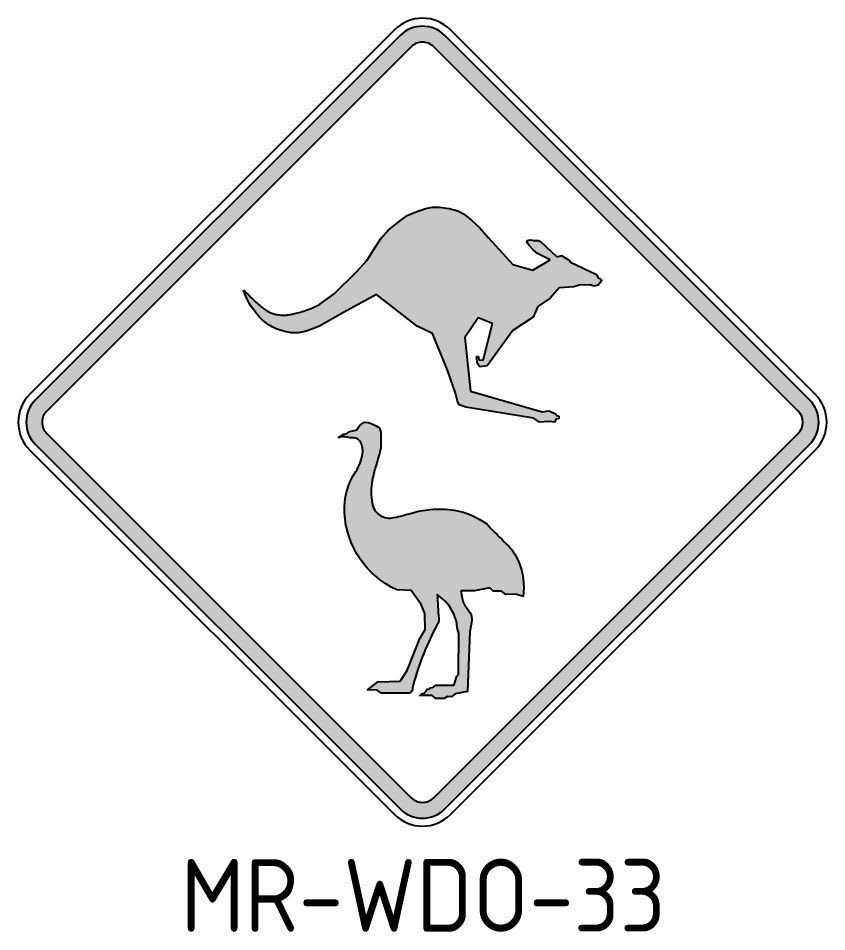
# Model space of a CAD drawing. Extents: x -1 to 2127, y -1298 to 148.
# Drawn here: x -0.88 to 26.85, y -1.86 to 29.49 of the extents above; entities that cross this region are included whole.
import ezdxf
from ezdxf.enums import TextEntityAlignment as Align

# ---------------------------------------------------------------- set-up
doc = ezdxf.new("R2010")
doc.units = 0
doc.header["$LTSCALE"] = 12
doc.header["$MEASUREMENT"] = 0
doc.layers.add('L18', color=4, linetype='CONTINUOUS')
doc.layers.add('T25', color=1, linetype='CONTINUOUS')
doc.styles.add('ISO', font='iso')

msp = doc.modelspace()

# ---------------------------------------------------------------- hatches: boundary and pattern name
at = {"layer": 'L18', "ltscale": 1000}
h = msp.add_hatch(color=256, dxfattribs=at)
edge = h.paths.add_edge_path(flags=16)
edge.add_arc((0.4826390038828471, 15.62802498693628), 0.5439999999994105, 134.9999999415475, 225.0000000414048)
edge.add_line((0.09797291519576068, 15.24335889769324), (12.59962082428559, 2.7417109951438))
edge.add_arc((12.98428691340322, 3.126377084121263), 0.5440000001160561, 224.999999989561, 315.0000000347354)
edge.add_line((13.36895300268397, 2.741710995306919), (25.87060087447796, 15.24335888595487))
edge.add_arc((25.4859347854761, 15.62802497535574), 0.5440000003335888, 314.9999999702841, 404.9999999416911)
edge.add_line((25.87060087506893, 16.01269106416564), (13.36895299850284, 28.51433895547036))
edge.add_arc((12.98428690930933, 28.12967286673214), 0.5440000000005469, 44.99999996609315, 134.9999999999926)
edge.add_line((12.59962082034351, 28.51433895569805), (0.09797291531021379, 16.01269107629378))
edge = h.paths.add_edge_path()
edge.add_arc((12.98428691340209, 3.126377084008721), 1.08800000003553, 224.999999998371, 315.0000000412609)
edge.add_line((13.7536190919122, 2.357044906606659), (26.25526696373378, 14.85869279727816))
edge.add_arc((25.48593478580201, 15.62802497535528), 1.088000000103924, 314.9999999945877, 404.9999999606885)
edge.add_line((26.25526696433431, 16.39735715283188), (13.7536190876955, 28.89900504420766))
edge.add_arc((12.98428690930887, 28.12967286673202), 1.088000000000237, 44.99999996607687, 134.9999999999758)
edge.add_line((12.21495473137807, 28.89900504466348), (-0.2866931732613107, 16.39735716565219))
edge.add_arc((0.4826390038808759, 15.62802498693506), 1.087999999998158, 134.9999999413531, 225.000000041284)
edge.add_line((-0.2866931734944493, 14.85869280845106), (12.21495473542413, 2.357044906074506))
at = {"layer": 'L18'}
msp.add_hatch(color=256, dxfattribs=at).paths.add_polyline_path([(14.95409933522511, 22.30038034910613), (14.66600707865836, 22.56082780417073), (14.38831561510437, 22.77519267621496), (14.19957201661587, 22.87610649749699), (13.89776092102084, 22.958353055961), (13.55167033253697, 23.0115819143979), (13.32157661807655, 23.01318417465127), (13.08835908705529, 22.95835305596099), (12.72867867876871, 22.83633351954152), (12.4572998483763, 22.72532104067015), (12.27895704290069, 22.58824336351596), (11.81004218057562, 22.22350897171934), (11.56558582099786, 21.94397843633355), (11.36732855610232, 21.64375803247347), (11.07877866575611, 21.17365083361203), (10.71931401585011, 20.78702689774801), (9.952213442047661, 20.0352325630692), (9.467151387677552, 19.67827994083803), (9.38354379569962, 19.63332328047798), (9.305259053324784, 19.59389436582893), (9.231749891182277, 19.55940179853128), (9.162469039901476, 19.52925418022559), (9.09686923011177, 19.50286011255245), (9.034403192442431, 19.47962819715243), (8.974523657523328, 19.45896703566613), (8.889871764776517, 19.43162536921607), (8.779710236309908, 19.39964352473141), (8.67701704942938, 19.37285974851336), (8.581525024715138, 19.35056495568609), (8.490607069744526, 19.33162480668455), (8.410566161530278, 19.31723872147845), (8.334862804518709, 19.30704408188008), (8.26006956096234, 19.30143403408037), (8.183453477628397, 19.30087113057567), (8.102605969599026, 19.30562821440684), (8.021071048017417, 19.31548849769367), (7.942020194380097, 19.33017303413304), (7.869444999447433, 19.34915885817434), (7.803524245738801, 19.37249669800855), (7.74240852289835, 19.40001012860285), (7.684052190725627, 19.43145756015042), (7.62370276810247, 19.46819492464169), (7.562927984324146, 19.5085268056136), (7.497988078576594, 19.55557979162979), (7.425966253358228, 19.61215906091101), (7.342344667383914, 19.68249542741732), (7.273739759249509, 19.74392395714916), (7.221225577358799, 19.79250381204657), (7.162880935023866, 19.84817823219812), (7.097709101090983, 19.9121547932366), (7.024713344406749, 19.98564107079396), (6.942896933816, 20.06984464050334), (6.851263138165659, 20.16597307799647), (6.892727372242334, 20.03897646175575), (6.937473290330509, 19.93073018835751), (6.980586296847402, 19.82389178656459), (7.044461054548531, 19.71028235940225), (7.113801587859642, 19.60066034873302), (7.185657250704557, 19.49729290345828), (7.257077397006981, 19.40244717247959), (7.325111380690837, 19.31839030469805), (7.387466380884263, 19.24671572282467), (7.444480877532644, 19.18632194480726), (7.497151175785936, 19.13543376240295), (7.546473580794009, 19.09227596736903), (7.59344439770666, 19.05507335146284), (7.639059931673847, 19.02205070644127), (7.684316487845141, 18.99143282406181), (7.730210371371081, 18.96144449608143), (7.778216492888417, 18.93062513591204), (7.831724184987801, 18.89877264358214), (7.894601385746617, 18.86599954077497), (7.97071603324277, 18.83241834917372), (8.063936065553984, 18.79814159046148), (8.17812942075773, 18.7632817863215), (8.317164036932278, 18.72795145843677), (8.484907852154803, 18.6922631284906), (8.729320008828802, 18.69916392871024), (8.994433795628392, 18.75406364087038), (9.249326877921371, 18.83896037883968), (9.449309772062133, 18.91924059155974), (10.25244986210264, 19.38390204466346), (11.40905396264057, 20.0100472850943), (12.80694269645759, 18.9192451345487), (13.32200147301239, 18.66937490114687), (13.84541610424862, 17.41609015470283), (14.11065397128166, 16.62543225131006), (14.18192632897189, 16.3554145109), (14.24649518196273, 16.22689335341909), (14.47178330213977, 16.14370603370195), (16.78811123862959, 15.76864400472337), (17.00063355984863, 15.63397423619377), (17.31578784250215, 15.64744290044263), (17.52808820626096, 15.62855315237598), (17.54717524984786, 15.73793794238992), (17.65651071598175, 15.74457979223923), (17.6563257514315, 15.84106314262502), (17.59197885590094, 15.85380427964297), (17.54039775932837, 15.91802786547337), (17.32794942392942, 16.01410429384866), (17.08357426016549, 15.98790682355187), (14.63152842269476, 16.69718551683085), (14.44147961882787, 18.53001157603038), (14.89686039449897, 19.21270275096104), (15.38609162985743, 19.01424098055157), (15.06689733202781, 17.75290865367651), (14.91893153282958, 17.76548948808426), (14.9050857136159, 17.88480551280256), (14.8417794803822, 17.88442356966589), (14.87416491968652, 17.63032648075406), (14.9515365645454, 17.53399110200845), (15.20246667336209, 17.55811525586936), (16.08767255285475, 18.77116056863925), (16.77503262243225, 19.23560006428267), (16.93514767208772, 19.59611284664), (17.35913185110452, 19.87994451845933), (17.67362026137723, 20.24075324409701), (18.17527202853326, 20.27387617655348), (18.35526330385657, 20.33211145394538), (18.72188770435257, 20.3392465425953), (18.87633505078992, 20.30094914572135), (19.00491786312089, 20.33335688191692), (19.1222934443364, 20.48333793905903), (19.10845361289887, 20.54213229988042), (18.99799240096122, 20.59063348530901), (18.94633731856856, 20.69345041129374), (18.06429654338732, 21.12272003345816), (18.02559222450289, 21.18053605786952), (17.75511823820227, 21.34725596446425), (17.59438664004605, 21.30835435005957), (17.03521898740609, 21.83046109890662), (16.94550582199995, 21.85993244855287), (16.78942940964295, 21.86607231804464), (16.70463193910507, 21.88080793308208), (16.61526159228749, 21.8755533699004), (16.58346710925349, 21.85958959664567), (16.56475312703602, 21.82526871282938), (16.58696676266497, 21.77421820123158), (16.65360724917336, 21.68543479637822), (16.77403893589077, 21.54664294428317), (16.92304962803185, 21.41400495152842), (17.36303622561043, 21.1985626380351), (16.77016619984308, 20.84238739445593), (16.08333205140935, 21.03530319102575), (15.2518119093795, 21.95352043623814)])
h = msp.add_hatch(color=256, dxfattribs=at)
edge = h.paths.add_edge_path()
edge.add_arc((38.12335891626292, 13.69029163304252), 24.13250690817848, 189.1728077042109, 189.7710082777731)
edge.add_arc((15.05681946806211, 9.718027316579661), 0.726436628969963, 189.7710082777727, 221.3850452844321)
edge.add_arc((13.80587509560149, 8.615751652695316), 0.9408586244817315, 29.383628462193826, 41.38504528443252, ccw=False)
edge.add_arc((14.28611351125843, 8.886171332153758), 0.3897182259342323, -8.753139261589183, 29.383628462196782, ccw=False)
edge.add_line((14.67129275685554, 8.826864971731197), (14.61113228221303, 8.436138478443649))
edge.add_line((14.61113228221303, 8.436138478443649), (14.52550135278665, 6.390156766523479))
edge.add_line((14.52550135278665, 6.390156766523479), (14.10701371400354, 6.305967968200142))
edge.add_line((14.10701371400354, 6.305967968200142), (13.97891296902471, 6.199913245572353))
edge.add_line((13.97891296902471, 6.199913245572353), (13.84349216683847, 6.210884409588867))
edge.add_line((13.84349216683847, 6.210884409588867), (13.722711479067, 6.148714401799198))
edge.add_line((13.722711479067, 6.148714401799198), (13.43654737598746, 6.142109417009392))
edge.add_line((13.43654737598746, 6.142109417009392), (13.31576668821598, 6.251821174718651))
edge.add_line((13.31576668821598, 6.251821174718651), (12.89486416724258, 6.244507045783616))
edge.add_line((12.89486416724258, 6.244507045783616), (12.94734177344957, 6.306732710750931))
edge.add_line((12.94734177344957, 6.306732710750931), (13.03884223239152, 6.332332132637513))
edge.add_line((13.03884223239152, 6.332332132637513), (13.12302273658619, 6.427415691248799))
edge.add_line((13.12302273658619, 6.427415691248799), (13.14498290820833, 6.463986277151885))
edge.add_line((13.14498290820833, 6.463986277151885), (13.2108632181545, 6.467643371005449))
edge.add_line((13.2108632181545, 6.467643371005449), (13.25112348156505, 6.51152808584357))
edge.add_line((13.25112348156505, 6.51152808584357), (13.31700389397131, 6.518842214778605))
edge.add_line((13.31700389397131, 6.518842214778605), (13.37190416933652, 6.544441636665187))
edge.add_line((13.37190416933652, 6.544441636665187), (13.44510463895017, 6.602954609373386))
edge.add_line((13.44510463895017, 6.602954609373386), (14.05998821484859, 6.602954609373386))
edge.add_line((14.05998821484859, 6.602954609373386), (14.08213988440503, 6.65876994274243))
edge.add_line((14.08213988440503, 6.65876994274243), (14.1663203885997, 6.914764102836129))
edge.add_line((14.1663203885997, 6.914764102836129), (14.21756068659123, 6.965962946609293))
edge.add_line((14.21756068659123, 6.965962946609293), (14.21756068659123, 7.035447083333996))
edge.add_line((14.21756068659123, 7.035447083333996), (14.22815762284354, 8.381085184108839))
edge.add_arc((15.47864802561863, 8.81141303128371), 1.322462968663685, 185.5017157742124, 198.9897371829766, ccw=False)
edge.add_arc((13.2844391006824, 8.600068425369233), 0.8819007374245224, 5.50171577422138, 16.65618747994646)
edge.add_arc((12.68065927452866, 8.419428931567257), 1.512123479945988, 16.65618747994029, 48.6752227306674)
edge.add_line((13.67915445935139, 9.555001379493753), (13.49165538148451, 9.719867061776412))
edge.add_arc((44.96790226975679, 11.12991806056384), 31.50781430043429, 182.5649815663096, 184.079978350442)
edge.add_arc((13.17303886178807, 8.862001236075473), 0.3678313534844019, -33.04302504751769, 4.079978350437784, ccw=False)
edge.add_arc((14.42778232789102, 8.045821061025658), 1.129009066825126, 146.9569749524864, 152.6397360630981)
edge.add_arc((22.22315987507508, 4.01193756889588), 9.906259611911462, 152.6397360630987, 165.3535416436312)
edge.add_arc((12.4886248142073, 6.484926531323076), 0.1535243496063358, -90.0000000000033, 11.972659722317474, ccw=False)
edge.add_line((12.48862481420729, 6.331402181716742), (11.57868216376392, 6.331402181716742))
edge.add_line((11.57868216376392, 6.331402181716742), (11.42849747535737, 6.42850191718052))
edge.add_line((11.42849747535737, 6.42850191718052), (11.10162494837254, 6.446156409194657))
edge.add_line((11.10162494837254, 6.446156409194657), (11.45500072798919, 6.719801006027666))
edge.add_line((11.45500072798919, 6.719801006027666), (12.22359300510987, 6.737455498041793))
edge.add_line((12.22359300510987, 6.737455498041793), (12.45328724649167, 7.108199889110685))
edge.add_line((12.45328724649167, 7.108199889110685), (12.8950069966275, 8.202778452759022))
edge.add_line((12.8950069966275, 8.202778452759022), (13.07169483520575, 8.511732033620294))
edge.add_line((13.07169483520575, 8.511732033620294), (13.06286041766183, 9.05902134483051))
edge.add_line((13.06286041766183, 9.05902134483051), (12.93917887942698, 9.367974925691794))
edge.add_line((12.93917887942698, 9.367974925691794), (12.59936461671067, 9.84961016031791))
edge.add_line((12.59936461671067, 9.84961016031791), (12.10171220320214, 9.872472271698594))
edge.add_arc((13.40012548006944, 12.68305969654781), 3.096010127610344, 183.0171261152862, 245.2043752232143, ccw=False)
edge.add_arc((12.64737994269379, 12.64338435206001), 2.342219721065408, 146.3552847549203, 183.0171261152869, ccw=False)
edge.add_arc((9.483032393164663, 14.74933335115266), 1.458848102716525, 326.3552847549201, 351.6881132678578)
edge.add_arc((10.26752222439016, 14.63472244050263), 0.6660303707400981, 351.6881132678577, 386.1970819781141)
edge.add_arc((10.6061834871188, 14.80134301765626), 0.2885997577740028, 26.19708197811368, 87.98948126567447)
edge.add_arc((10.6662283212006, 16.51179881024607), 1.422909634693345, 259.3403174033794, 267.9894812656744, ccw=False)
edge.add_arc((10.27633666641792, 14.44036700731697), 0.6848961477864519, 79.34031740337754, 104.9416269777156)
edge.add_line((10.09974658846559, 15.10210613841132), (10.28310007156722, 15.22189413738726))
edge.add_line((10.28310007156722, 15.22189413738726), (10.38888100995898, 15.2430331683726))
edge.add_line((10.38888100995898, 15.2430331683726), (10.49713226145734, 15.30617491404536))
edge.add_line((10.49713226145734, 15.30617491404536), (10.69872354060417, 15.35872140204612))
edge.add_arc((10.67167028657811, 15.46250950076957), 0.1072559927930723, 284.6095528090273, 334.9559090714412)
edge.add_arc((11.13803557810899, 15.24460271742177), 0.4075060409406323, 125.1827021104665, 154.9559090714327, ccw=False)
edge.add_arc((11.06202679035622, 15.35242113404191), 0.2755888442674193, 61.74815678259398, 125.1827021104699, ccw=False)
edge.add_arc((12.01130900752278, 17.11725298653661), 1.728349354025452, 241.7209792460111, 249.1797510546339)
edge.add_arc((11.3113420261559, 15.27653680816936), 0.2409626639917029, 3.5789507640715783, 69.17975105463489, ccw=False)
edge.add_arc((7.218366846959745, 15.02053822475009), 4.341935852422528, -2.8963292732295827, 3.578950764066292, ccw=False)
edge.add_arc((10.63263421818444, 14.84779820110594), 0.9233015054971093, 344.52628310154154, 357.1036707267718, ccw=False)
edge.add_arc((-14.03723233202059, 21.67717216108745), 26.52100968982874, 343.3844153509478, 344.52628310154284, ccw=False)
edge.add_arc((16.08965017822719, 12.68703480875836), 4.918640743978822, 163.3844153509473, 168.9408851853469)
edge.add_arc((13.35085626177675, 13.22233551888003), 2.128024509696023, 168.940885185347, 190.2064631629967)
edge.add_arc((11.86469808390218, 12.95476038220084), 0.6179706750820598, 190.2064631629972, 283.160893614316)
edge.add_arc((9.404195797283041, 23.47746590921499), 11.424515132526, 283.1608936143155, 286.27583939213)
edge.add_arc((13.57113560608859, 9.205304907093417), 3.443503129525215, 95.41984203626299, 106.27583939213159, ccw=False)
edge.add_arc((13.55025598997894, 9.425374702569087), 3.222445052881113, 80.56429681988101, 95.4198420362622, ccw=False)
edge.add_arc((13.65613505626412, 10.06247422992885), 2.576607469243046, 53.6097656695332, 80.5642968198809, ccw=False)
edge.add_arc((35.40546009880156, 31.49062921978518), 27.99022713348991, 223.7454422256519, 225.7615706389442)
edge.add_arc((14.64121956673869, 10.1669263679529), 1.773072216323493, 22.573161442160313, 45.76157063894419, ccw=False)
edge.add_arc((14.14873333252482, 9.962194745279685), 2.306418003044052, -7.821521591415319, 22.573161442160597, ccw=False)
edge.add_line((16.43369425085571, 9.64831960057061), (16.22041647471108, 9.71546237441964))
edge.add_line((16.22041647471108, 9.71546237441964), (15.83184185835954, 9.73005860149582))
edge.add_line((15.83184185835954, 9.73005860149582), (15.69160440668605, 9.835151577497339))
edge.add_line((15.69160440668605, 9.835151577497339), (15.40236465620574, 9.835151577497339))
edge.add_line((15.40236465620574, 9.835151577497339), (15.29426494320113, 9.94024461227095))
edge.add_line((15.29426494320113, 9.94024461227095), (14.76545297763622, 9.846828594421545))
edge.add_line((14.76545297763622, 9.846828594421545), (14.29945771667303, 9.84326403950207))

# ---------------------------------------------------------------- linework, layer by layer
for p, q in [((15.25181190937937, 21.95352043623828), (16.08333205140935, 21.03530319102575)), ((11.07877866575611, 21.17365083361203), (11.36732855610236, 21.64375803247355)), ((17.36303622561043, 21.1985626380351), (16.92304962803185, 21.41400495152842)), ((17.59438664004605, 21.30835435005956), (17.75511823820227, 21.34725596446425)), ((17.75511823820227, 21.34725596446425), (18.02559222450289, 21.18053605786952)), ((10.7193140158501, 20.787026897748), (11.07877866575611, 21.17365083361203)), ((16.08333205140935, 21.03530319102575), (16.77016619984308, 20.84238739445593)), ((16.77016619984308, 20.84238739445593), (17.36303622561043, 21.1985626380351)), ((18.02559222450289, 21.18053605786952), (18.06429654338733, 21.12272003345815)), ((18.06429654338733, 21.12272003345815), (18.94633731856856, 20.69345041129373)), ((9.95221344204767, 20.0352325630692), (10.7193140158501, 20.787026897748)), ((18.94633731856856, 20.69345041129373), (18.99799240096122, 20.59063348530901)), ((18.99799240096122, 20.59063348530901), (19.10845361289887, 20.54213229988042)), ((19.1222934443364, 20.48333793905904), (19.00491786312089, 20.33335688191692)), ((19.10845361289887, 20.54213229988042), (19.1222934443364, 20.48333793905904)), ((17.67362026137723, 20.24075324409701), (17.35913185110452, 19.87994451845932)), ((18.17527202853325, 20.27387617655348), (17.67362026137723, 20.24075324409701)), ((18.35526330385657, 20.33211145394538), (18.17527202853325, 20.27387617655348)), ((18.72188770435257, 20.3392465425953), (18.35526330385657, 20.33211145394538)), ((18.87633505078992, 20.30094914572135), (18.72188770435257, 20.3392465425953)), ((19.00491786312089, 20.33335688191692), (18.87633505078992, 20.30094914572135)), ((9.467151387677482, 19.67827994083799), (9.95221344204767, 20.0352325630692)), ((11.40905396264057, 20.01004728509429), (10.2524498621026, 19.38390204466343)), ((12.80694269645759, 18.9192451345487), (11.40905396264057, 20.01004728509429)), ((17.35913185110452, 19.87994451845932), (16.93514767208773, 19.59611284664)), ((16.93514767208773, 19.59611284664), (16.77503262243226, 19.23560006428267)), ((10.2524498621026, 19.38390204466343), (9.449309772062136, 18.91924059155973)), ((14.89686039449897, 19.21270275096104), (14.44147961882787, 18.53001157603038)), ((15.38609162985743, 19.01424098055157), (14.89686039449897, 19.21270275096104)), ((16.77503262243226, 19.23560006428267), (16.08767255285475, 18.77116056863925)), ((7.684316487845269, 18.99143282406179), (7.639059931673831, 19.02205070644127)), ((7.73021037137087, 18.96144449608153), (7.684316487845269, 18.99143282406179)), ((7.778216492888426, 18.93062513591205), (7.73021037137087, 18.96144449608153)), ((13.3220014730124, 18.66937490114687), (12.80694269645759, 18.9192451345487)), ((15.06689733202781, 17.75290865367651), (15.38609162985743, 19.01424098055157)), ((13.84541610424862, 17.41609015470286), (13.3220014730124, 18.66937490114687)), ((14.44147961882787, 18.53001157603038), (14.63152842269476, 16.69718551683085)), ((16.08767255285475, 18.77116056863925), (15.20246667336209, 17.55811525586936)), ((14.84177948038219, 17.88442356966589), (14.9050857136159, 17.88480551280256)), ((14.87416491968653, 17.63032648075405), (14.84177948038219, 17.88442356966589)), ((14.9050857136159, 17.88480551280256), (14.91893153282958, 17.76548948808427)), ((14.9515365645454, 17.53399110200845), (14.87416491968653, 17.63032648075405)), ((14.91893153282958, 17.76548948808427), (15.06689733202781, 17.75290865367651)), ((15.20246667336209, 17.55811525586936), (14.9515365645454, 17.53399110200845)), ((14.11065397128166, 16.62543225131003), (13.84541610424862, 17.41609015470286)), ((14.18192632897189, 16.35541451089999), (14.11065397128166, 16.62543225131003)), ((14.63152842269476, 16.69718551683085), (17.08357426016548, 15.98790682355187)), ((14.24649518196273, 16.2268933534191), (14.18192632897189, 16.35541451089999)), ((14.47178330213977, 16.14370603370195), (14.24649518196273, 16.2268933534191)), ((16.78811123862959, 15.76864400472337), (14.47178330213977, 16.14370603370195)), ((17.08357426016548, 15.98790682355187), (17.32794942392941, 16.01410429384866)), ((17.32794942392941, 16.01410429384866), (17.54039775932837, 15.91802786547338)), ((17.00063355984864, 15.63397423619377), (16.78811123862959, 15.76864400472337)), ((17.54717524984786, 15.73793794238992), (17.52808820626096, 15.62855315237598)), ((17.54039775932837, 15.91802786547338), (17.59197885590094, 15.85380427964297)), ((17.65651071598175, 15.74457979223923), (17.54717524984786, 15.73793794238992)), ((17.59197885590094, 15.85380427964297), (17.6563257514315, 15.84106314262502)), ((17.6563257514315, 15.84106314262502), (17.65651071598175, 15.74457979223923)), ((17.31578784250218, 15.64744290044263), (17.00063355984864, 15.63397423619377)), ((17.52808820626096, 15.62855315237598), (17.31578784250218, 15.64744290044263))]:
    msp.add_line(p, q, dxfattribs=at)
at = {"layer": 'L18', "flags": 128}
for points in [[(-0.4790262178395543, 14.66635976382997), (12.02262169099064, 2.164711861542772, 0.4142135623663111), (13.94595213579657, 2.164711861524045), (26.44760000836141, 14.66635975293985, 0.4142135622080925), (26.44760000890824, 16.5896901972226), (13.94595213172154, 29.0913380891477, 0.4142135623723386), (12.02262168689694, 29.09133808914619), (-0.4790262179840412, 16.58969020989503, 0.4142135627509532)], [(12.21495473542413, 2.357044906074506, 0.414213562592346), (13.7536190919122, 2.357044906606659), (26.25526696373378, 14.85869279727816, 0.4142135621998044), (26.25526696433431, 16.39735715283188), (13.7536190876955, 28.89900504420766, 0.4142135625463855), (12.21495473137807, 28.89900504466348), (-0.2866931732613106, 16.39735716565219, 0.4142135628839371), (-0.2866931734944493, 14.85869280845106)], [(14.29945771667303, 9.84326403950207, 0.002610148326508085), (14.34092060255975, 9.594743131536772, 0.1388238946802896), (14.51178594081014, 9.23776839674524, -0.05241397831776957), (14.62569606385034, 9.077388448543715, -0.1679561436441269), (14.67129275685554, 8.826864971731197), (14.61113228221303, 8.436138478443649), (14.52550135278665, 6.390156766523479), (14.52550135278665, 6.390156766523479), (14.10701371400354, 6.305967968200142), (13.97891296902471, 6.199913245572353), (13.84349216683847, 6.210884409588867), (13.722711479067, 6.148714401799198), (13.43654737598746, 6.142109417009392), (13.31576668821598, 6.251821174718651), (12.89486416724258, 6.244507045783616), (12.94734177344957, 6.306732710750931), (13.03884223239152, 6.332332132637513), (13.12302273658619, 6.427415691248799), (13.12302273658619, 6.427415691248799), (13.14498290820833, 6.463986277151885), (13.2108632181545, 6.467643371005449), (13.25112348156505, 6.51152808584357), (13.31700389397131, 6.518842214778605), (13.37190416933652, 6.544441636665187), (13.44510463895017, 6.602954609373386), (14.05998821484859, 6.602954609373386), (14.08213988440503, 6.65876994274243), (14.1663203885997, 6.914764102836129), (14.21756068659123, 6.965962946609293), (14.21756068659123, 7.035447083333996), (14.22815762284354, 8.381085184108839, -0.0589206378946735), (14.16227721043727, 8.684621152894223, 0.04870903150989444), (14.12933700423411, 8.85284588331168, 0.1406255331591775), (13.67915445935139, 9.555001379493753), (13.49165538148451, 9.719867061776412, 0.006610516798376779), (13.53993802261392, 8.888172028792834, -0.1634113288274445), (13.48137766741499, 8.661434325667178, 0.02480080594676719), (13.42507061482243, 8.564695509662696, 0.05553141803238126), (12.6388095026139, 6.516774377251187, -0.4768291063971534), (12.48862481420729, 6.331402181716742), (11.57868216376392, 6.331402181716742), (11.42849747535737, 6.42850191718052), (11.10162494837254, 6.446156409194657), (11.45500072798919, 6.719801006027666), (12.22359300510987, 6.737455498041793), (12.45328724649167, 7.108199889110685), (12.8950069966275, 8.202778452759022), (13.07169483520575, 8.511732033620294), (13.06286041766183, 9.05902134483051), (12.93917887942698, 9.367974925691794), (12.59936461671067, 9.84961016031791), (12.10171220320214, 9.872472271698594, -0.2782046087811535), (10.30840689756508, 12.52010290208056, -0.1613460738664116), (10.69750754409033, 13.94107108271271, 0.1109877032118653), (10.92655649173737, 14.53844009938899, 0.1517221566168551), (10.86513852423897, 14.92874831164872, 0.276349293480337), (10.61630842400075, 15.08976511431383, -0.03775702345134466), (10.40302542239078, 15.11344404032491, 0.1121737580683816), (10.09974658846559, 15.10210613841132), (10.28310007156722, 15.22189413738726), (10.38888100995898, 15.2430331683726), (10.49713226145734, 15.30617491404536), (10.69872354060417, 15.35872140204612, 0.2232807359466473), (10.76884231767094, 15.41710636912292, -0.1306459054580926), (10.90323646961548, 15.57766510204928, -0.2840771411817578), (11.19247622009579, 15.59518059804954, 0.0325565267629157), (11.3969891491071, 15.50176463897222, -0.294319799736517), (11.55183474764292, 15.29157862819709, -0.0282612596342569), (11.55475629504726, 14.80114474019, -0.05493436652632819), (11.52246875970637, 14.60146477104075, -0.004982379194639447), (11.37638811076401, 14.09351532826131, 0.0242494248401789), (11.26234960521356, 13.63053676747964, 0.0930558032120839), (11.25650640794471, 12.84525859884813, 0.4293983894621355), (12.00540154975945, 12.35302099512606, 0.01359235193975491), (12.6060526999968, 12.51080468585901, -0.04740368365057521), (13.24588613089089, 12.63341321663289, -0.0649104782359082), (14.07854589133836, 12.60422070370843, -0.1181566298445771), (15.18478908854029, 12.13663017878247, 0.008797246672384823), (15.87819593645322, 11.43723127035475, -0.1015251998460959), (16.27845694734245, 10.84754288542221, -0.1334048748378174), (16.43369425085571, 9.64831960057061), (16.22041647471108, 9.71546237441964), (15.83184185835954, 9.73005860149582), (15.69160440668605, 9.835151577497339), (15.40236465620574, 9.835151577497339), (15.29426494320113, 9.94024461227095), (14.76545297763622, 9.846828594421545)]]:
    msp.add_lwpolyline(points, format="xyb", close=True, dxfattribs=at)
at = {"layer": 'L18'}
msp.add_lwpolyline([(0.09797291531021379, 16.01269107629378, 0.4142135628835604), (0.09797291519576068, 15.24335889769324), (12.59962082428559, 2.741710995143801, 0.4142135626040244), (13.36895300268397, 2.741710995306919), (25.87060087447796, 15.24335888595487, 0.4142135622269288), (25.87060087506893, 16.01269106416564), (13.36895299850284, 28.51433895547036, 0.4142135625463855), (12.59962082034351, 28.51433895569805)], format="xyb", close=True, dxfattribs=at)
for points in [[(11.36732855610236, 21.64375803247355), (11.56558582099787, 21.94397843633356), (11.81004218057562, 22.22350897171934), (12.27895704290062, 22.58824336351589), (12.45729984837629, 22.72532104067015), (12.72867867876867, 22.83633351954151), (13.08835908705532, 22.958353055961), (13.32157661807653, 23.01318417465126), (13.55167033253698, 23.0115819143979), (13.89776092102086, 22.958353055961), (14.19957201661589, 22.87610649749698), (14.38831561510437, 22.77519267621495), (14.66600707865831, 22.56082780417076), (14.9540993352251, 22.30038034910612), (15.25181190937938, 21.95352043623828)], [(16.92304962803185, 21.41400495152842), (16.77403893589078, 21.5466429442832), (16.65360724917335, 21.68543479637825), (16.58696676266497, 21.77421820123159), (16.56475312703602, 21.82526871282938), (16.58346710925349, 21.85958959664567), (16.61526159228748, 21.8755533699004), (16.70463193910506, 21.88080793308209), (16.78942940964295, 21.86607231804465), (16.94550582199996, 21.85993244855288), (17.03521898740608, 21.83046109890662), (17.59438664004604, 21.30835435005956)], [(6.851263138165658, 20.16597307799647), (6.942896933815957, 20.06984464050331), (7.024713344406445, 19.98564107079419), (7.097709101091073, 19.91215479323664), (7.162880935023827, 19.84817823219823), (7.221225577358693, 19.7925038120465), (7.273739759249604, 19.74392395714904), (7.321420211850606, 19.70123109187337), (7.36526366631557, 19.66321764058706), (7.406152361099169, 19.6288250589498), (7.444510563858339, 19.59759092778972), (7.480648049550622, 19.56920185922708), (7.514874593133561, 19.54334446538217), (7.54749996956472, 19.51970535837523), (7.578833953801659, 19.49797115032656), (7.609186320801962, 19.47782845335639), (7.638866845523152, 19.45896387958501), (7.668181446169868, 19.44111878476781), (7.697420613935092, 19.42425349920062), (7.726870983258982, 19.40838309681444), (7.756819188581575, 19.39352265154023), (7.787551864342991, 19.37968723730898), (7.819355644983345, 19.36689192805166), (7.852517164942661, 19.35515179769924), (7.887323058661091, 19.34448192018271), (7.923949367326902, 19.33490040059801), (7.962129759121124, 19.32643746870102), (8.001487308972996, 19.31912638541259), (8.041645091811711, 19.31300041165358), (8.082226182566547, 19.30809280834485), (8.12285365616672, 19.30443683640723), (8.163150587541407, 19.3020657567616), (8.202740051619866, 19.30101283032879), (8.241372886550442, 19.30129666835904), (8.27931098335779, 19.30287728342001), (8.316943996285723, 19.30570003840876), (8.35466157957808, 19.30971029622232), (8.392853387478594, 19.31485341975774), (8.43190907423111, 19.32107477191205), (8.472218294079394, 19.32831971558231), (8.514170701267254, 19.33653361366555), (8.558079739381736, 19.34568080274024), (8.603954009382713, 19.35580151411056), (8.651725901573418, 19.36695495276209), (8.701327806257002, 19.37920032368045), (8.752692113736618, 19.39259683185123), (8.805751214315402, 19.40720368226002), (8.86043749829656, 19.42308007989243), (8.916683355983269, 19.44028522973405), (8.97452365752324, 19.45896703566612), (9.03440319244251, 19.47962819715244), (9.096869230111713, 19.50286011255244), (9.162469039901389, 19.52925418022556), (9.231749891182208, 19.55940179853124), (9.305259053324788, 19.59389436582892), (9.383543795699667, 19.63332328047802), (9.467151387677482, 19.678279940838)], [(7.639059931673831, 19.02205070644127), (7.593444397706676, 19.05507335146278), (7.546473580794027, 19.09227596736907), (7.497151175785946, 19.13543376240297), (7.444480877532637, 19.18632194480724), (7.387466380884202, 19.24671572282469), (7.325111380690823, 19.31839030469807), (7.25707739700699, 19.4024471724795), (7.18565725070453, 19.49729290345827), (7.113801587859657, 19.60066034873297), (7.044461054548542, 19.71028235940221), (6.980586296847399, 19.82389178656458), (6.937473290330503, 19.93073018835747), (6.892727372242318, 20.03897646175578), (6.851263138165659, 20.16597307799647)], [(9.449309772062136, 18.91924059155973), (9.24932687792135, 18.83896037883968), (8.994433795628428, 18.7540636408704), (8.72932000882878, 18.69916392871023), (8.484907852154805, 18.6922631284906), (8.31716403693218, 18.7279514584368), (8.17812942075779, 18.76328178632148), (8.063936065553905, 18.79814159046151), (7.970716033242779, 18.83241834917374), (7.894601385746641, 18.865999540775), (7.831724184987786, 18.89877264358216), (7.778216492888426, 18.93062513591205)]]:
    msp.add_lwpolyline(points, dxfattribs=at)

# ---------------------------------------------------------------- texts
at = {"layer": 'T25', "style": 'ISO'}
msp.add_text('MR-WDO-33', height=2.5, dxfattribs=at).set_placement((13.01113109036453, -1.856521980335792), align=Align.CENTER)

doc.saveas('drawing.dxf')
